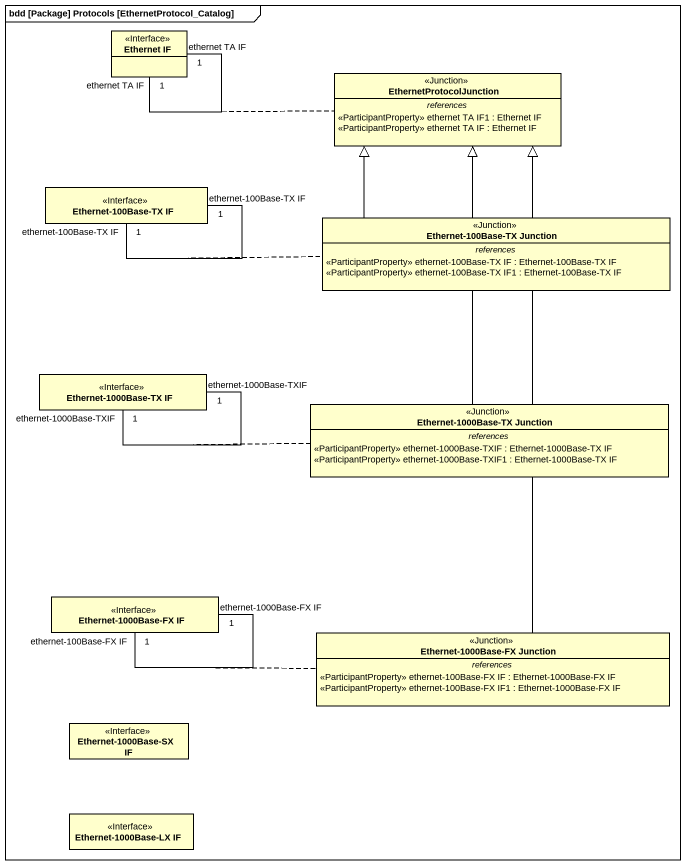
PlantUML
@startuml
mainframe bdd [Package] Protocols [EthernetProtocol_Catalog]
hide circle
hide empty members
class "Ethernet IF" as Ethernet_IF <<Interface>>
class EthernetProtocolJunction <<Junction>> {
  -- references --
  <<ParticipantProperty>> ethernet TA IF1 : Ethernet IF
  <<ParticipantProperty>> ethernet TA IF : Ethernet IF
}
class "Ethernet-100Base-TX IF" as Ethernet_100Base_TX_IF <<Interface>>
class "Ethernet-100Base-TX Junction" as Ethernet_100Base_TX_Junction <<Junction>> {
  -- references --
  <<ParticipantProperty>> ethernet-100Base-TX IF : Ethernet-100Base-TX IF
  <<ParticipantProperty>> ethernet-100Base-TX IF1 : Ethernet-100Base-TX IF
}
class "Ethernet-1000Base-TX IF" as Ethernet_1000Base_TX_IF <<Interface>>
class "Ethernet-1000Base-TX Junction" as Ethernet_1000Base_TX <<Junction>> {
  -- references --
  <<ParticipantProperty>> ethernet-1000Base-TXIF : Ethernet-1000Base-TX IF
  <<ParticipantProperty>> ethernet-1000Base-TXIF1 : Ethernet-1000Base-TX IF
}
class "Ethernet-1000Base-FX IF" as Ethernet_1000Base_FX_IF <<Interface>>
class "Ethernet-1000Base-FX Junction" as Ethernet_1000Base_FX <<Junction>> {
  -- references --
  <<ParticipantProperty>> ethernet-100Base-FX IF : Ethernet-1000Base-FX IF
  <<ParticipantProperty>> ethernet-100Base-FX IF1 : Ethernet-1000Base-FX IF
}
class "Ethernet-1000Base-SX IF" as Ethernet_1000Base_SX_IF <<Interface>>
class "Ethernet-1000Base-LX IF" as Ethernet_1000Base_LX_IF <<Interface>>
Ethernet_IF "ethernet TA IF\n1" -- "ethernet TA IF\n1" Ethernet_IF
(Ethernet_IF, Ethernet_IF) .. EthernetProtocolJunction
Ethernet_100Base_TX_IF "1\nethernet-100Base-TX IF" -- "1\nethernet-100Base-TX IF" Ethernet_100Base_TX_IF
(Ethernet_100Base_TX_IF, Ethernet_100Base_TX_IF) .. Ethernet_100Base_TX_Junction
Ethernet_100Base_TX_Junction -up-|> EthernetProtocolJunction
Ethernet_1000Base_TX_IF "1\nethernet-1000Base-TXIF" -- "1\nethernet-1000Base-TXIF" Ethernet_1000Base_TX_IF
(Ethernet_1000Base_TX_IF, Ethernet_1000Base_TX_IF) .. Ethernet_1000Base_TX
Ethernet_1000Base_TX -up-|> EthernetProtocolJunction
Ethernet_1000Base_FX_IF "1\nethernet-100Base-FX IF" -- "1\nethernet-1000Base-FX IF" Ethernet_1000Base_FX_IF
(Ethernet_1000Base_FX_IF, Ethernet_1000Base_FX_IF) .. Ethernet_1000Base_FX
Ethernet_1000Base_FX -up-|> EthernetProtocolJunction
@enduml
